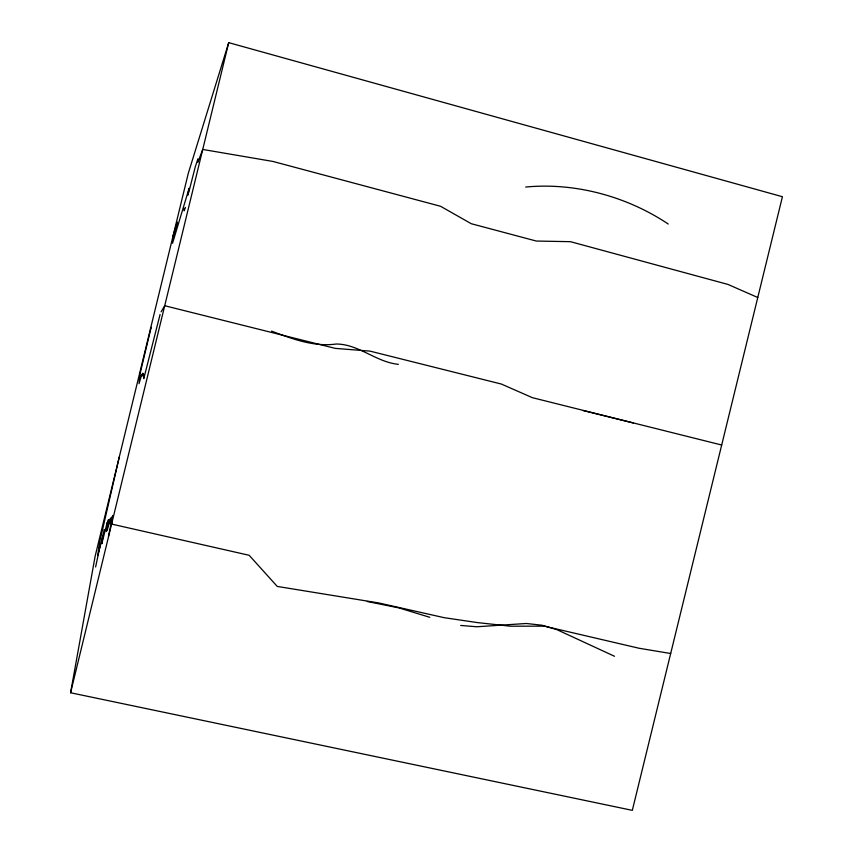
<?xml version="1.0" encoding="UTF-8"?>
<svg xmlns="http://www.w3.org/2000/svg" width="853" height="853" viewBox="0 0 853 853"><rect width="100%" height="100%" fill="white"/><g stroke="black" fill="none" stroke-linecap="round" stroke-linejoin="round"><path stroke-width="1.28" d="M141.353 374.734C141.033 378.732 143.858 368.752 142.547 375.906M119.324 456.867L99.833 541.399L97.658 555.538L103.064 535.268L101.784 543.756L107.254 522.399L106.849 525.267L108.523 519.594L106.294 531.355L107.222 530.321L110.57 518.038L110.037 523.369L112.415 517.025L111.604 524.073L249.161 555.292L277.246 586.427L378.775 602.954L444.37 617.721L477.435 622.594L510.574 626.209L544.385 626.155L639.057 648.248L670.682 653.515M106.433 528.892L106.358 530.012L110.4 519.253L110.421 522.494L112.745 515.5L108.47 536.388M70.575 692.753L95.131 556.284L188.3 173.287L228.711 42.65L782.425 196.723L632.318 810.35L70.575 692.753L228.711 42.65M95.611 566.957L100.11 545.813L98.564 549.119M104.215 529.5L101.976 540.461L102.243 543.201M185.464 207.471L184.141 210.798L184.056 208.217M172.999 236.164L177.296 222.132L172.541 243.254L189.121 188.268L187.735 195.22L188.876 191.861L195.358 166.559L197.939 158.871L197.896 162.209L202.737 149.446L272.949 161.452L440.553 206.277L471.282 223.721L536.313 241.047L570.444 241.676L728.025 284.444L757.773 297.516M161.1 311.846L164.714 305.726L335.25 348.376L370.021 351.127L501.404 384.063L532.347 397.669L721.691 445.021M150.608 328.213L151.162 327.339L140.084 373.625L139.018 383.658L141.459 375.491A816.012 6.856 -76.1 0 0 142.686 373.433L143.794 374.606L143.773 378.647L160.087 314.469M525.683 187.042C575.221 182.307 627.03 196.467 668.262 224.04M460.705 625.452L476.752 626.763L526.333 623.49L542.071 625.238L557.084 629.727L614.512 656.277M367.238 601.514L398.991 607.922L429.805 617.305M633.203 422.949L583.1 410.538M398.394 364.338C376.056 362.109 358.729 344.143 336.327 344.015C313.829 347.139 292.227 338.908 271.574 331.113"/></g></svg>
